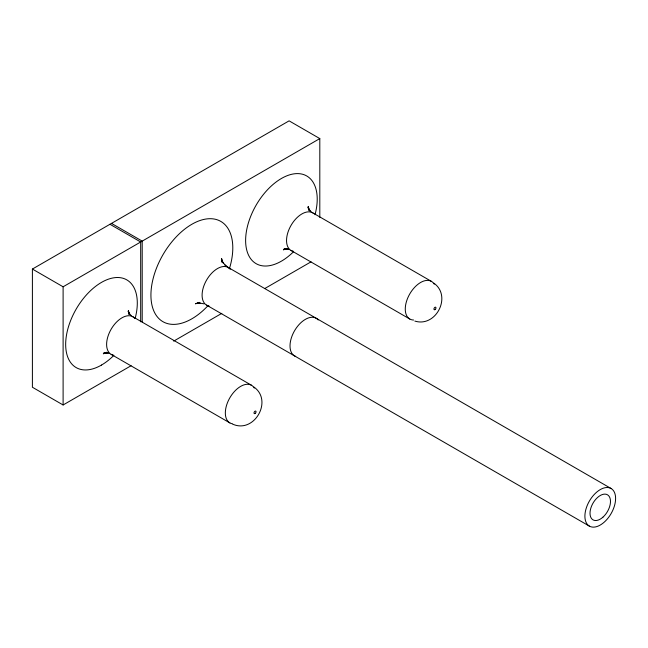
<?xml version="1.0" encoding="UTF-8"?>
<svg xmlns="http://www.w3.org/2000/svg" width="648" height="648" viewBox="0 0 648 648"><rect width="100%" height="100%" fill="white"/><g stroke="black" fill="none" stroke-linecap="round" stroke-linejoin="round"><path stroke-width="0.97" d="M131.09 365.723L63.107 404.976L32.4 387.245L32.4 269.058L289.097 120.852L319.804 138.583L319.804 217.38M32.4 269.058L63.107 286.789L319.804 138.583M173.696 341.123L221.819 313.349M264.684 288.595L311.056 261.824M106.79 352.196L103.324 353.768L106.167 352.698M197.203 303.377L199.333 302.381L195.437 303.774L198.993 302.956L197.3 303.045L200.127 303.021L198.612 302.867L204.128 303.863M285.404 249.002L283.419 249.82L287.186 248.411L283.808 249.229L288.174 248.905L285.136 248.832L289.551 249.626M105.332 352.86L103.607 353.144L107.997 352.812M106.507 352.86L105.098 352.69L109.52 353.492M414.825 321.068C436.031 327.734 452.118 296.176 433.917 283.192M232.608 424.108C254.113 433.958 273.27 400.78 253.984 387.075M312.749 212.852L431.471 281.402M291.033 250.46L409.763 319.01M228.307 267.519L611.105 488.519A21.716 12.539 -60 0 1 604.22 522.158A21.716 12.539 -60 0 1 585.419 511.296A21.716 12.539 -60 0 1 611.105 488.519M111.497 223.39L142.204 241.121L142.204 321.935M109.974 224.273L140.681 241.996L140.681 321.805M206.591 305.127L589.388 526.127M132.816 316.734L251.546 385.285M111.108 354.343L229.829 422.893M229.368 268.264L225.026 265.064L225.982 266.012L222.361 261.735L223.244 262.966L221.859 260.512L222.629 262.019L221.559 258.536L222.305 262.602L222.102 260.261L222.167 261.873M311.218 211.904L308.318 208.478L309.866 210.932L307.954 206.963L309.023 210.398L308.351 206.404L308.659 208.616M131.35 315.868L128.458 312.441L129.325 313.648M129.657 314.248L128.134 311.097L128.709 312.692M129.114 314.426L128.458 310.457L128.806 314.102M63.107 286.789L63.107 404.976M113.562 355.226A21.716 12.539 -60 0 1 111.108 329.273A21.716 12.539 -60 0 1 134.808 318.419M101.493 365.067A50.625 29.233 -60 0 1 65.667 344.412A50.625 29.233 -60 0 1 101.477 282.398A50.625 29.233 -60 0 1 135.221 318.144M113.902 355.331A50.625 29.233 -60 0 1 101.509 365.043M232.284 423.776A21.716 12.539 -60 0 1 230.396 396.868A21.716 12.539 -60 0 1 254.324 388.071M295.691 356.432A21.716 12.539 -60 0 1 295.083 329.856A21.716 12.539 -60 0 1 318.217 319.958M209.045 306.01A21.716 12.539 -60 0 1 206.591 280.049A21.716 12.539 -60 0 1 230.299 269.195M208.219 305.435A57.891 33.429 -60 0 1 151.308 301.409A57.891 33.429 -60 0 1 197.454 221.486A57.891 33.429 -60 0 1 229.392 268.758M293.487 251.343A21.716 12.539 -60 0 1 290.49 226.363A21.716 12.539 -60 0 1 313.81 213.605M293.471 251.789A50.625 29.233 -60 0 1 245.843 244.928A50.625 29.233 -60 0 1 285.752 176.28A50.625 29.233 -60 0 1 315.009 214.731M413.57 320.023A21.716 12.539 -60 0 1 409.763 293.933A21.716 12.539 -60 0 1 434.257 284.189M255.288 413.335A1.442 0.834 -60 0 0 255.741 411.107A1.442 0.834 -60 0 0 254.04 412.614A1.442 0.834 -60 0 0 255.288 413.335M602.899 517.209A14.475 8.359 -60 0 0 607.484 494.789A14.475 8.359 -60 0 0 590.36 509.976A14.475 8.359 -60 0 0 602.899 517.209M435.213 309.452A1.442 0.834 -60 0 0 435.667 307.225A1.442 0.834 -60 0 0 433.966 308.731A1.442 0.834 -60 0 0 435.213 309.452"/></g></svg>
